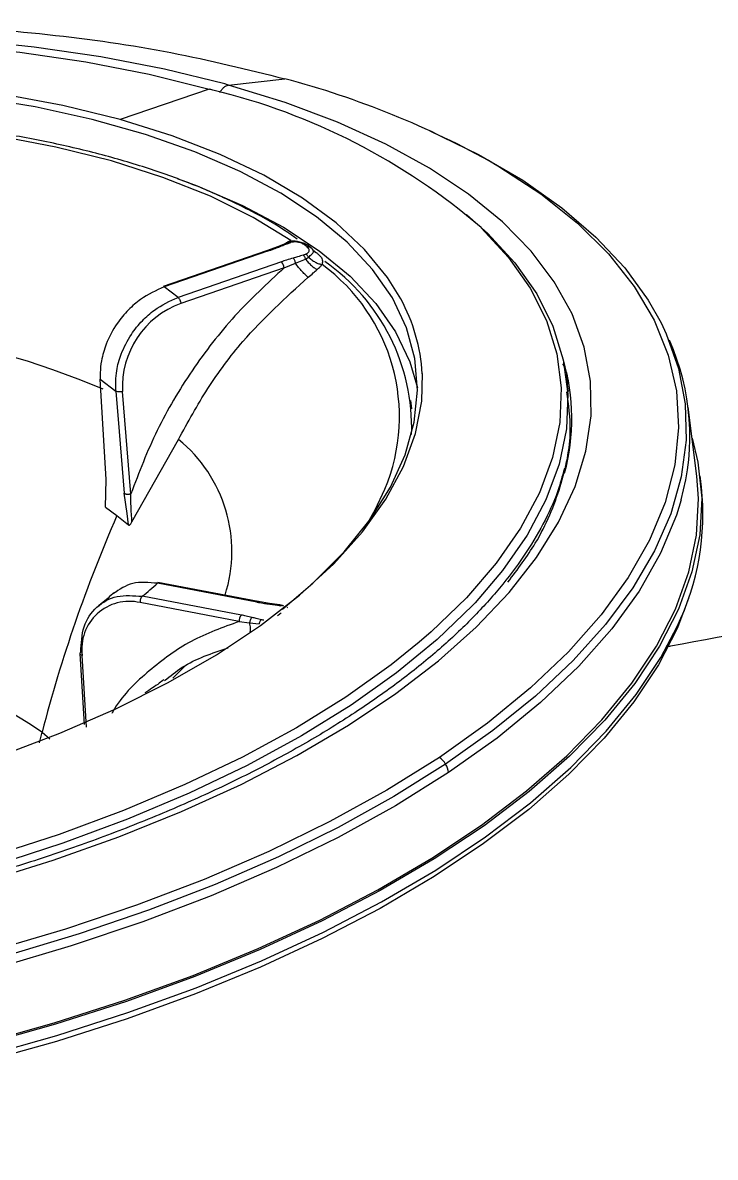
# Model space of a CAD drawing. Extents: x 943 to 1030, y 781 to 934.
# Drawn here: x 1014.477 to 1016.145, y 819.02 to 821.755 of the extents above; entities that cross this region are included whole.
import ezdxf

# ---------------------------------------------------------------- set-up
doc = ezdxf.new("R2010")
doc.units = 0
doc.header["$MEASUREMENT"] = 0
doc.layers.add('1', color=4, linetype='Continuous')

# ---------------------------------------------------------------- blocks, each defined once
blk = doc.blocks.new('AIRA')
at = {"layer": '1', "color": 3, "linetype": 'Continuous', "lineweight": 25}
for p, q in [((71.7948, 18.4389), (71.9304, 18.454)), ((71.748, 18.4291), (71.5341, 18.3558)), ((71.9354, 18.0578), (71.9126, 18.0487)), ((71.9431, 18.0603), (71.9352, 18.0578)), ((71.9461, 18.0594), (71.9453, 18.0638)), ((71.9915, 18.0481), (71.9842, 18.0537)), ((71.8866, 18.039), (71.6373, 17.9529)), ((71.8892, 18.0383), (71.64, 17.9523)), ((71.9129, 18.0488), (71.8862, 18.0388)), ((71.9222, 18.0127), (71.6732, 17.9268)), ((71.929, 17.9983), (71.9559, 18.0095)), ((71.9559, 18.0095), (71.98, 18.0194)), ((71.98, 18.0194), (71.9874, 18.0241)), ((71.929, 17.9983), (71.68, 17.9124)), ((71.6732, 17.9268), (71.64, 17.9523)), ((71.486, 17.7296), (71.5232, 17.701)), ((71.4998, 17.4878), (71.486, 17.7296)), ((72.614, 17.6997), (72.6079, 17.7417)), ((71.5232, 17.701), (71.5312, 17.6037)), ((71.5596, 17.4536), (71.5393, 17.6999)), ((72.2366, 17.6585), (72.2341, 17.6783)), ((72.9233, 17.4958), (72.9026, 17.6623)), ((71.5312, 17.6037), (71.5435, 17.4547)), ((71.5623, 17.3862), (71.6743, 17.5845)), ((71.4985, 17.4211), (71.4998, 17.4878)), ((72.9344, 17.4695), (72.9311, 17.4968)), ((71.5503, 17.4061), (71.5435, 17.4547)), ((71.4985, 17.4211), (71.5261, 17.4011)), ((71.5261, 17.4011), (71.5541, 17.3784)), ((71.5541, 17.3784), (71.5503, 17.4061)), ((71.8631, 17.1924), (71.6241, 17.2377)), ((71.8666, 17.1936), (71.6247, 17.2394)), ((71.8258, 17.1611), (71.5869, 17.2064)), ((71.8208, 17.1457), (71.5819, 17.191)), ((71.8939, 17.1892), (71.8671, 17.1934)), ((71.9183, 17.1859), (71.8935, 17.1893)), ((71.9249, 17.1845), (71.9182, 17.1859)), ((71.9371, 17.1791), (71.9353, 17.1786)), ((71.8208, 17.1457), (71.8457, 17.1427)), ((71.8457, 17.1427), (71.8686, 17.1399)), ((71.437, 17.0682), (71.4467, 16.8973)), ((71.4525, 16.8905), (71.4425, 17.0637)), ((71.691, 17.0396), (71.6607, 17.0092)), ((71.3455, 16.8786), (71.3647, 16.863))]:
    blk.add_line(p, q, dxfattribs=at)
at = {"layer": '1', "color": 3, "linetype": 'Continuous', "lineweight": 25, "flags": 128}
for points in [[(68.5165, 17.961), (68.636, 18.0351), (68.7657, 18.1057), (68.9048, 18.1723), (69.0524, 18.2346), (69.2077, 18.2921), (69.3697, 18.3446), (69.5374, 18.3916), (69.7098, 18.4328), (69.8858, 18.4682), (70.0643, 18.4973), (70.2442, 18.5201), (70.4245, 18.5364), (70.6039, 18.5461), (70.7815, 18.5491), (70.9561, 18.5454), (71.1267, 18.5351), (71.2922, 18.5182), (71.4515, 18.4948), (71.6038, 18.465), (71.748, 18.4291)], [(71.7859, 18.4414), (71.6404, 18.4772), (71.4871, 18.5069), (71.3269, 18.5304), (71.1606, 18.5476), (70.9894, 18.5583), (70.814, 18.5624), (70.6357, 18.5601), (70.4554, 18.5511), (70.2742, 18.5357), (70.0931, 18.5139), (69.9133, 18.4858), (69.7357, 18.4516), (69.5614, 18.4116), (69.3914, 18.3658), (69.2268, 18.3146), (69.0684, 18.2584), (68.9172, 18.1973), (68.7741, 18.1319), (68.64, 18.0624), (68.5155, 17.9893), (68.4015, 17.913), (68.3117, 17.8447)], [(71.5342, 18.3557), (71.396, 18.3897), (71.2494, 18.4171), (71.0955, 18.4377), (70.9354, 18.4514), (70.7705, 18.458), (70.6018, 18.4575), (70.4308, 18.45), (70.2588, 18.4354), (70.0869, 18.4139), (69.9166, 18.3856), (69.7491, 18.3508), (69.5858, 18.3097), (69.4277, 18.2627), (69.2763, 18.21), (69.1326, 18.1522), (68.9976, 18.0896), (68.8725, 18.0226), (68.7582, 17.952)], [(71.9246, 17.1754), (71.998, 17.238), (72.0733, 17.3138), (72.1358, 17.3911), (72.1851, 17.4692), (72.2208, 17.5477), (72.2426, 17.6259), (72.2504, 17.7033), (72.2442, 17.7794), (72.2239, 17.8537), (72.1897, 17.9255), (72.142, 17.9943), (72.0809, 18.0597), (72.007, 18.1212), (71.9207, 18.1784), (71.8228, 18.2308), (71.7139, 18.2781), (71.5947, 18.3199), (71.4662, 18.356), (71.3293, 18.386), (71.1848, 18.4098)], [(71.2078, 16.5191), (71.3725, 16.5703), (71.5309, 16.6265), (71.682, 16.6876), (71.8251, 16.753), (71.9593, 16.8225), (72.0837, 16.8956), (72.1978, 16.9719), (72.3007, 17.051), (72.3919, 17.1323), (72.4709, 17.2155), (72.5371, 17.3), (72.5903, 17.3853), (72.6301, 17.471), (72.6562, 17.5565), (72.6686, 17.6413), (72.6671, 17.725), (72.6517, 17.807), (72.6226, 17.8869), (72.5799, 17.9642), (72.5238, 18.0384), (72.4548, 18.1091), (72.3731, 18.176), (72.2793, 18.2385), (72.1739, 18.2964), (72.0576, 18.3493), (71.931, 18.3969), (71.7948, 18.4389)], [(71.9453, 18.0638), (71.8542, 18.1198), (71.7512, 18.1708), (71.637, 18.2162), (71.5126, 18.2558), (71.3788, 18.2892), (71.2368, 18.3162), (71.0875, 18.3367), (70.9322, 18.3503), (70.7721, 18.3571), (70.6083, 18.357), (70.4421, 18.35)], [(72.2099, 17.9233), (72.178, 17.975), (72.1228, 18.0427), (72.0543, 18.1067), (71.9731, 18.1665), (71.8798, 18.2217), (71.775, 18.2718), (71.6595, 18.3166), (71.5342, 18.3557)], [(72.279, 18.3293), (72.2803, 18.3287), (72.3975, 18.2716), (72.5037, 18.2096), (72.5981, 18.1431), (72.6802, 18.0724), (72.7498, 17.9979), (72.8063, 17.9201), (72.8372, 17.8654)], [(72.4361, 18.2485), (72.4464, 18.2424), (72.5472, 18.1765), (72.6354, 18.1061), (72.7106, 18.0317), (72.7724, 17.9535), (72.8204, 17.8721), (72.8544, 17.7879), (72.8741, 17.7014), (72.8795, 17.6131), (72.8705, 17.5234), (72.8471, 17.4328), (72.8096, 17.342), (72.7581, 17.2513), (72.6929, 17.1613), (72.6143, 17.0724), (72.5228, 16.9853), (72.419, 16.9003), (72.3034, 16.8179)], [(71.6714, 18.2136), (71.7192, 18.1958), (71.8286, 18.1486), (71.927, 18.0963), (72.0137, 18.0392), (72.088, 17.9777), (72.1495, 17.9123), (72.1976, 17.8435), (72.2321, 17.7717), (72.2504, 17.7086)], [(72.3683, 18.127), (72.4188, 18.0821), (72.4849, 18.0105), (72.5376, 17.9354), (72.5766, 17.8573), (72.6016, 17.7767), (72.6124, 17.6941), (72.609, 17.6099), (72.5914, 17.5247), (72.5598, 17.439), (72.5142, 17.3534), (72.455, 17.2683), (72.3888, 17.1909)], [(72.4035, 18.0951), (72.4039, 18.0946), (72.4697, 18.0234), (72.5221, 17.9488), (72.5608, 17.8712), (72.5857, 17.7911), (72.5964, 17.7089), (72.593, 17.6252), (72.5756, 17.5406), (72.5441, 17.4554), (72.4988, 17.3703), (72.44, 17.2858), (72.368, 17.2023), (72.2833, 17.1204), (72.2546, 17.0955)], [(72.8372, 17.8654), (72.8495, 17.8392), (72.8792, 17.7558), (72.8951, 17.6702), (72.8973, 17.583), (72.8856, 17.4946), (72.8603, 17.4055), (72.8213, 17.3162), (72.7689, 17.2271), (72.7033, 17.1387), (72.625, 17.0514), (72.5344, 16.9659), (72.4319, 16.8824), (72.3181, 16.8015)], [(71.2458, 16.8216), (71.3887, 16.876), (71.5237, 16.935), (71.6498, 16.9983), (71.7661, 17.0654), (71.8718, 17.1358), (71.9661, 17.2091), (72.0483, 17.2846), (72.1178, 17.3618), (72.1741, 17.4403), (72.2169, 17.5193), (72.2457, 17.5984), (72.2605, 17.677), (72.2619, 17.7431)], [(72.9119, 17.5876), (72.9259, 17.5297), (72.935, 17.4428), (72.9303, 17.3545), (72.9116, 17.2652), (72.8792, 17.1754), (72.8333, 17.0857), (72.7739, 16.9964), (72.7016, 16.908), (72.6166, 16.8211), (72.5195, 16.736), (72.4106, 16.6533), (72.2907, 16.5734), (72.1603, 16.4967), (72.0202, 16.4236), (71.8711, 16.3545), (71.7138, 16.2898), (71.5491, 16.2298), (71.3779, 16.1749), (71.2011, 16.1252)], [(71.1985, 16.1284), (71.3748, 16.1779), (71.5454, 16.2326), (71.7096, 16.2925), (71.8665, 16.357), (72.0152, 16.4259), (72.1549, 16.4987), (72.2848, 16.5752), (72.4044, 16.6549), (72.5129, 16.7374), (72.6098, 16.8221), (72.6945, 16.9088), (72.7666, 16.9969), (72.8258, 17.0859), (72.8716, 17.1754), (72.9039, 17.2649), (72.9225, 17.354), (72.9272, 17.442), (72.9233, 17.4958)], [(72.1317, 17.3854), (72.1485, 17.4151), (72.1717, 17.4643)], [(72.8852, 17.4385), (72.874, 17.4016), (72.8361, 17.3099), (72.7842, 17.2184), (72.7183, 17.1276), (72.6391, 17.038), (72.5468, 16.95), (72.442, 16.8643), (72.3253, 16.7812)], [(72.3181, 16.8015), (72.1935, 16.7235), (72.0589, 16.649), (71.915, 16.5782), (71.7625, 16.5116), (71.6023, 16.4496), (71.4351, 16.3924), (71.262, 16.3404), (71.0837, 16.2938), (70.9014, 16.2529), (70.7159, 16.2179), (70.5282, 16.1889), (70.3394, 16.1663), (70.1504, 16.15), (69.9622, 16.1402), (69.7759, 16.1369), (69.5925, 16.1401), (69.4129, 16.1498), (69.238, 16.1659), (69.0689, 16.1885), (68.9064, 16.2173), (68.7514, 16.2522), (68.6047, 16.293), (68.4672, 16.3395)], [(72.9032, 17.2008), (72.8768, 17.1306), (72.8309, 17.0411), (72.7718, 16.9521), (72.6997, 16.864), (72.615, 16.7774), (72.5181, 16.6926), (72.4096, 16.6102), (72.2901, 16.5305), (72.1601, 16.454), (72.0204, 16.3812), (71.8718, 16.3123), (71.715, 16.2478), (71.5508, 16.188), (71.3801, 16.1332), (71.2039, 16.0837)], [(72.3888, 17.1909), (72.3826, 17.1844), (72.2974, 17.102), (72.1999, 17.0218), (72.0907, 16.9441), (71.9705, 16.8696), (71.84, 16.7985), (71.7001, 16.7315), (71.5515, 16.6689), (71.3953, 16.611), (71.2323, 16.5582)], [(71.2045, 16.098), (71.3813, 16.1477), (71.5524, 16.2026), (71.7171, 16.2626), (71.8745, 16.3273), (72.0236, 16.3964), (72.1637, 16.4695), (72.2941, 16.5462), (72.414, 16.6261), (72.5228, 16.7088), (72.62, 16.7939), (72.705, 16.8808), (72.7773, 16.9692), (72.8366, 17.0585), (72.876, 17.1335)], [(72.2546, 17.0955), (72.1864, 17.0407), (72.0778, 16.9635), (71.9584, 16.8894), (71.8287, 16.8188), (71.6896, 16.7522), (71.5419, 16.6899), (71.3866, 16.6324), (71.2246, 16.58), (71.057, 16.533), (70.8846, 16.4917), (70.7086, 16.4563), (70.5301, 16.4272), (70.3502, 16.4044), (70.1699, 16.3881), (69.9905, 16.3785), (69.8129, 16.3754), (69.6383, 16.3791), (69.4677, 16.3894), (69.3022, 16.4063), (69.1429, 16.4297), (68.9906, 16.4595), (68.9804, 16.4617)], [(71.3393, 16.853), (71.3408, 16.8597), (71.3455, 16.8786)], [(72.3033, 16.818), (72.1765, 16.7387), (72.0393, 16.663), (71.8924, 16.5913), (71.7366, 16.5239), (71.5728, 16.4613), (71.4019, 16.4038), (71.225, 16.3518), (71.0429, 16.3054), (70.8567, 16.265), (70.6674, 16.2308), (70.4761, 16.2029), (70.2839, 16.1817), (70.0918, 16.167), (69.901, 16.1592), (69.7124, 16.1581), (69.5271, 16.1638), (69.3462, 16.1763), (69.1707, 16.1954), (69.0016, 16.2212), (68.8397, 16.2533), (68.6861, 16.2918)], [(72.3253, 16.7812), (72.1974, 16.7012), (72.0589, 16.6248), (71.9106, 16.5525), (71.7534, 16.4845), (71.5882, 16.4213), (71.4158, 16.3633), (71.2372, 16.3108), (71.0535, 16.264), (70.8656, 16.2232), (70.6746, 16.1887), (70.4816, 16.1606), (70.2876, 16.1391), (70.0938, 16.1244), (69.9012, 16.1164), (69.7109, 16.1153), (69.524, 16.1211), (69.3415, 16.1337), (69.1644, 16.153), (68.9937, 16.179), (68.8304, 16.2115), (68.6754, 16.2503)]]:
    blk.add_lwpolyline(points, dxfattribs=at)
at = {"layer": '1', "color": 3, "linetype": 'Continuous', "lineweight": 25}
for centre, radius, start, end in [((71.0741, 15.8479), 2.6894, 74.4565, 74.6536), ((71.3821, 16.3799), 2.1453, 60.5737, 75.1909), ((71.0551, 15.9379), 2.5858, 74.2481, 74.4561), ((71.3957, 16.9261), 1.5434, 49.2346, 76.4602), ((71.8872, 18.0363), 0.00275, 44.9818, 102.8843), ((71.4692, 17.3458), 0.8735, 52.1302, 52.7314), ((71.9049, 17.9957), 0.0243, 6.1291, 44.4119), ((71.7526, 17.6393), 0.4541, 337.3398, 53.8879), ((71.747, 17.6119), 0.4893, 358.209, 55.1477), ((71.8308, 17.7163), 0.4319, 3.549, 28.6305), ((71.7535, 17.7108), 0.2145, 110.0272, 182.9149), ((70.6652, 15.7409), 2.1318, 67.1529, 95.0082), ((72.3415, 17.5924), 0.5651, 344.204, 24.1439), ((72.1205, 17.6345), 0.5017, 344.7994, 16.4629), ((71.4543, 17.3141), 0.3486, 342.408, 50.8592), ((72.3177, 17.4037), 0.6202, 334.1759, 6.0981), ((74.7654, 15.989), 3.5337, 156.4454, 165.4194), ((70.8998, 18.0613), 1.0968, 308.7884, 311.33), ((71.5556, 17.0799), 0.1142, 76.6718, 188.1194), ((71.866, 17.1897), 0.00393, 72.4984, 136.2262), ((71.8398, 17.1481), 0.0191, 137.1644, 187.2399), ((70.8745, 16.2117), 0.8164, 54.7666, 76.3864), ((72.2691, 16.7726), 0.0569, 30.5641, 52.9661), ((72.2729, 16.7739), 0.0529, 7.896, 31.4018)]:
    blk.add_arc(centre, radius, start, end, dxfattribs=at)
for points in [[(68.3132, 17.9278), (68.3872, 17.9741), (68.5354, 18.0666), (68.7971, 18.1909), (69.0822, 18.302), (69.389, 18.3969), (69.7113, 18.4744), (70.0438, 18.533), (70.3809, 18.5718), (70.7167, 18.59), (71.0456, 18.5876), (71.3615, 18.5639), (71.6612, 18.5212), (71.8407, 18.4764), (71.9304, 18.454)], [(71.6732, 17.9268), (71.674, 17.9261), (71.6754, 17.9247), (71.6775, 17.9209), (71.6793, 17.9166), (71.6798, 17.9138), (71.68, 17.9124)], [(71.5393, 17.6999), (71.5378, 17.6996), (71.5349, 17.6989), (71.5301, 17.6989), (71.5258, 17.6995), (71.5241, 17.7005), (71.5232, 17.701)], [(71.5435, 17.4547), (71.5439, 17.4545), (71.5447, 17.4539), (71.5463, 17.4533), (71.5483, 17.4529), (71.5504, 17.4526), (71.5527, 17.4526), (71.5551, 17.4527), (71.5575, 17.4531), (71.5589, 17.4535), (71.5596, 17.4536)], [(71.5869, 17.2064), (71.5861, 17.2055), (71.5845, 17.2039), (71.5828, 17.1999), (71.5818, 17.1953), (71.5819, 17.1924), (71.5819, 17.191)]]:
    blk.add_open_spline(points, degree=3, dxfattribs=at)
for points, knots in [([(71.774, 18.4207), (71.7752, 18.4228), (71.7779, 18.4274), (71.783, 18.4329), (71.7888, 18.4372), (71.7928, 18.4383), (71.7948, 18.4389)], [0, 0, 0, 0, 0.211862, 0.474575, 0.737287, 1, 1, 1, 1]), ([(71.96, 18.0675), (71.9527, 18.0728), (71.9198, 18.0968), (71.8507, 18.1352), (71.7532, 18.1822), (71.6457, 18.224), (71.5298, 18.2608), (71.4061, 18.2923), (71.2754, 18.3183), (71.1385, 18.3388), (70.9963, 18.3534), (70.8497, 18.3624), (70.6996, 18.3653), (70.5596, 18.3632), (70.4694, 18.3574), (70.4306, 18.355)], [0, 0, 0, 0, 0.023916, 0.107017, 0.190183, 0.273346, 0.35648, 0.439574, 0.522629, 0.605648, 0.688636, 0.771598, 0.854539, 0.937464, 1, 1, 1, 1]), ([(71.9161, 18.0484), (71.9202, 18.05), (71.9276, 18.053), (71.935, 18.0559), (71.9383, 18.0572)], [0, 0, 0, 0, 0.559999, 1, 1, 1, 1]), ([(71.9453, 18.0638), (71.9421, 18.0624), (71.9364, 18.0598), (71.9311, 18.0564), (71.9287, 18.0549)], [0, 0, 0, 0, 0.560401, 1, 1, 1, 1]), ([(71.9383, 18.0572), (71.9378, 18.0575), (71.9366, 18.0581), (71.9352, 18.0579), (71.934, 18.057), (71.9336, 18.0557), (71.9334, 18.0552)], [0, 0, 0, 0, 0.2453313, 0.4999999, 0.7546686, 1, 1, 1, 1]), ([(71.9383, 18.0572), (71.9394, 18.0576), (71.9415, 18.0584), (71.9437, 18.059), (71.9446, 18.0592)], [0, 0, 0, 0, 0.559773, 1, 1, 1, 1]), ([(71.9816, 18.0545), (71.9811, 18.0548), (71.9782, 18.0567), (71.9697, 18.0597), (71.9563, 18.0621), (71.947, 18.06), (71.9422, 18.0588)], [0, 0, 0, 0, 0.057902, 0.356188, 0.671161, 1, 1, 1, 1]), ([(71.9446, 18.0592), (71.9443, 18.0596), (71.9438, 18.0603), (71.9433, 18.0602), (71.9431, 18.0602)], [0, 0, 0, 0, 0.54167, 1, 1, 1, 1]), ([(71.9768, 18.0541), (71.9745, 18.0556), (71.97, 18.0584), (71.9608, 18.0605), (71.952, 18.0606), (71.947, 18.0597), (71.9446, 18.0592)], [0, 0, 0, 0, 0.333507, 0.622395, 0.821331, 1, 1, 1, 1]), ([(71.9453, 18.0638), (71.9524, 18.0635), (71.96, 18.0632), (71.9659, 18.0601), (71.9664, 18.0598)], [0, 0, 0, 0, 0.91964, 1, 1, 1, 1]), ([(71.9768, 18.0541), (71.9778, 18.0543), (71.9799, 18.0549), (71.9829, 18.0544), (71.9855, 18.0532), (71.9866, 18.0516), (71.9872, 18.0509)], [0, 0, 0, 0, 0.244431, 0.5, 0.75557, 1, 1, 1, 1]), ([(71.9841, 18.0485), (71.9827, 18.0496), (71.9803, 18.0514), (71.9779, 18.0533), (71.9768, 18.0541)], [0, 0, 0, 0, 0.56, 1, 1, 1, 1]), ([(71.8892, 18.0383), (71.8943, 18.0401), (71.9035, 18.0433), (71.9122, 18.0468), (71.9161, 18.0484)], [0, 0, 0, 0, 0.559967, 1, 1, 1, 1]), ([(71.9752, 18.029), (71.9706, 18.0276), (71.9624, 18.0252), (71.9542, 18.0227), (71.9506, 18.0217)], [0, 0, 0, 0, 0.559999, 1, 1, 1, 1]), ([(71.9811, 18.0312), (71.9801, 18.0307), (71.9782, 18.0299), (71.9761, 18.0293), (71.9752, 18.029)], [0, 0, 0, 0, 0.559778, 1, 1, 1, 1]), ([(71.9752, 18.029), (71.9756, 18.0285), (71.9765, 18.0275), (71.9778, 18.0252), (71.9791, 18.0225), (71.9797, 18.0204), (71.98, 18.0194)], [0, 0, 0, 0, 0.245349, 0.5, 0.754651, 1, 1, 1, 1]), ([(71.9811, 18.0312), (71.9826, 18.032), (71.9856, 18.0336), (71.9884, 18.0367), (71.9897, 18.0404), (71.9884, 18.0446), (71.9856, 18.0472), (71.9841, 18.0485)], [0, 0, 0, 0, 0.14944, 0.31246, 0.494168, 0.732247, 1, 1, 1, 1]), ([(71.9811, 18.0312), (71.9817, 18.0309), (71.9828, 18.0302), (71.9845, 18.0285), (71.9861, 18.0265), (71.987, 18.0249), (71.9874, 18.0241)], [0, 0, 0, 0, 0.246536, 0.5, 0.753464, 1, 1, 1, 1]), ([(71.9841, 18.0485), (71.9851, 18.0488), (71.9872, 18.0493), (71.9902, 18.0489), (71.9928, 18.0476), (71.9939, 18.0461), (71.9945, 18.0453)], [0, 0, 0, 0, 0.244427, 0.5, 0.755573, 1, 1, 1, 1]), ([(71.9874, 18.0241), (71.9905, 18.0265), (71.9965, 18.0313), (72.0004, 18.0364), (71.9997, 18.0409), (71.9962, 18.0439), (71.9945, 18.0453)], [0, 0, 0, 0, 0.2703, 0.528504, 0.772271, 1, 1, 1, 1]), ([(71.9988, 18.0411), (71.9978, 18.0424), (71.9959, 18.0449), (71.993, 18.0471), (71.9915, 18.0481)], [0, 0, 0, 0, 0.5034976, 1, 1, 1, 1]), ([(71.9997, 18.0395), (71.9999, 18.0394), (72.0004, 18.0392), (71.9989, 18.0404), (71.9979, 18.0411)], [0, 0, 0, 0, 0.309324, 1, 1, 1, 1]), ([(71.9993, 18.0397), (71.9995, 18.0394), (72.0011, 18.0375), (72.0034, 18.0363), (72.0055, 18.0353)], [0, 0, 0, 0, 0.1291437, 1, 1, 1, 1]), ([(72.0151, 18.0271), (72.0138, 18.0284), (72.011, 18.031), (72.0074, 18.0339), (72.0055, 18.0353)], [0, 0, 0, 0, 0.482937, 1, 1, 1, 1]), ([(72.0151, 18.0271), (72.0176, 18.0244), (72.0221, 18.0194), (72.0208, 18.0103), (72.0203, 18.0061)], [0, 0, 0, 0, 0.54802, 1, 1, 1, 1]), ([(71.9506, 18.0217), (71.9452, 18.0201), (71.9356, 18.0172), (71.9263, 18.0141), (71.9222, 18.0127)], [0, 0, 0, 0, 0.559967, 1, 1, 1, 1]), ([(71.9506, 18.0217), (71.9511, 18.0211), (71.9521, 18.0199), (71.9537, 18.0168), (71.955, 18.0132), (71.9556, 18.0107), (71.9559, 18.0095)], [0, 0, 0, 0, 0.2430984, 0.4999999, 0.7569015, 1, 1, 1, 1]), ([(71.9869, 17.9756), (71.9849, 17.9772), (71.9806, 17.9806), (71.9724, 17.989), (71.9636, 17.999), (71.9585, 18.006), (71.9559, 18.0095)], [0, 0, 0, 0, 0.233407, 0.486538, 0.746962, 1, 1, 1, 1]), ([(71.98, 18.0194), (71.9823, 18.0167), (71.987, 18.0111), (71.9946, 18.0038), (72.002, 17.9977), (72.0061, 17.9953), (72.0081, 17.9941)], [0, 0, 0, 0, 0.249818, 0.506113, 0.759177, 1, 1, 1, 1]), ([(71.9874, 18.0241), (71.99, 18.0218), (71.9952, 18.0171), (72.0039, 18.0117), (72.0126, 18.0077), (72.0178, 18.0067), (72.0203, 18.0061)], [0, 0, 0, 0, 0.249582, 0.505298, 0.758227, 1, 1, 1, 1]), ([(72.0085, 17.9939), (72.0109, 17.9961), (72.0152, 18.0001), (72.0187, 18.0043), (72.0203, 18.0061)], [0, 0, 0, 0, 0.55872, 1, 1, 1, 1]), ([(71.929, 17.9983), (71.8883, 17.9607), (71.807, 17.8856), (71.7047, 17.752), (71.6186, 17.6078), (71.5793, 17.505), (71.5596, 17.4536)], [0, 0, 0, 0, 0.249991, 0.5, 0.750009, 1, 1, 1, 1]), ([(71.6743, 17.5845), (71.6969, 17.6258), (71.7421, 17.7086), (71.8434, 17.8449), (71.9325, 17.9261), (71.9869, 17.9756)], [0, 0, 0, 0, 0.280162, 0.56032, 1, 1, 1, 1]), ([(71.9869, 17.9756), (71.991, 17.979), (71.9984, 17.985), (72.0054, 17.9912), (72.0085, 17.9939)], [0, 0, 0, 0, 0.5593265, 1, 1, 1, 1]), ([(72.0081, 17.9941), (72.0082, 17.994), (72.0083, 17.994), (72.0084, 17.9939), (72.0085, 17.9939)], [0, 0, 0, 0, 0.560667, 1, 1, 1, 1]), ([(71.64, 17.9523), (71.6205, 17.9435), (71.5896, 17.9297), (71.5523, 17.8967), (71.5226, 17.861), (71.5, 17.8186), (71.4886, 17.7779), (71.4854, 17.7494), (71.4859, 17.7349), (71.486, 17.7296)], [0, 0, 0, 0, 0.2254261, 0.3565666, 0.4997017, 0.6901837, 0.8371605, 0.9404703, 1, 1, 1, 1]), ([(71.5232, 17.701), (71.5231, 17.7173), (71.5229, 17.7469), (71.5363, 17.7939), (71.5574, 17.8354), (71.5859, 17.8707), (71.6227, 17.9041), (71.6537, 17.918), (71.6732, 17.9268)], [0, 0, 0, 0, 0.1766643, 0.3201533, 0.5001484, 0.642587, 0.7735217, 1, 1, 1, 1]), ([(72.6, 17.7668), (72.6044, 17.7574), (72.6117, 17.7418), (72.6122, 17.7253), (72.6125, 17.7189)], [0, 0, 0, 0, 0.609954, 1, 1, 1, 1]), ([(72.4682, 17.2404), (72.4916, 17.2716), (72.5486, 17.3479), (72.5983, 17.4709), (72.6248, 17.5936), (72.6145, 17.6684), (72.6102, 17.6992)], [0, 0, 0, 0, 0.204236, 0.498713, 0.79319, 1, 1, 1, 1]), ([(72.6041, 17.5143), (72.5991, 17.4956), (72.5873, 17.4514), (72.5545, 17.3807), (72.508, 17.3031), (72.4496, 17.2258), (72.3801, 17.1495), (72.2996, 17.0743), (72.2084, 17.0008), (72.1071, 16.9294), (71.9962, 16.8603), (71.8762, 16.7941), (71.7477, 16.7312), (71.6114, 16.6718), (71.4681, 16.6163), (71.3185, 16.5651), (71.1635, 16.5185), (71.0038, 16.4766), (70.8403, 16.4398), (70.6739, 16.4082), (70.5056, 16.382), (70.3361, 16.3614), (70.1665, 16.3464), (69.9975, 16.3372), (69.8303, 16.3338), (69.6655, 16.3362), (69.5042, 16.3443), (69.3472, 16.3582), (69.1954, 16.3778), (69.0496, 16.4029), (68.927, 16.4294), (68.855, 16.4487), (68.827, 16.4562)], [0, 0, 0, 0, 0.025173, 0.059688, 0.093922, 0.12797, 0.161914, 0.195815, 0.229707, 0.263606, 0.297525, 0.331468, 0.365436, 0.399429, 0.433443, 0.467475, 0.501523, 0.535584, 0.569654, 0.603732, 0.637814, 0.671899, 0.705984, 0.740066, 0.774144, 0.808214, 0.842274, 0.876321, 0.910352, 0.944365, 0.978356, 1, 1, 1, 1]), ([(71.5623, 17.3862), (71.5614, 17.399), (71.5601, 17.4175), (71.5597, 17.4379), (71.5596, 17.4467), (71.5596, 17.4506), (71.5596, 17.4523), (71.5596, 17.453), (71.5596, 17.4534), (71.5596, 17.4536), (71.5596, 17.4536)], [0, 0, 0, 0, 0.560572, 0.806867, 0.915075, 0.962645, 0.983566, 0.992769, 0.996819, 1, 1, 1, 1]), ([(74.6468, 17.4742), (74.3501, 17.4042), (73.7568, 17.2643), (73.1565, 17.14), (72.8535, 17.0847), (72.8504, 17.0841)], [0, 0, 0, 0, 0.497414, 0.994827, 1, 1, 1, 1]), ([(71.5541, 17.3784), (71.5544, 17.3783), (71.555, 17.3779), (71.556, 17.378), (71.557, 17.3786), (71.5585, 17.38), (71.5603, 17.3825), (71.5616, 17.3849), (71.5623, 17.3862)], [0, 0, 0, 0, 0.114353, 0.228246, 0.335249, 0.452853, 0.701263, 1, 1, 1, 1]), ([(71.6241, 17.2377), (71.6032, 17.2395), (71.5618, 17.2432), (71.5322, 17.2229), (71.5176, 17.2129)], [0, 0, 0, 0, 0.506585, 1, 1, 1, 1]), ([(71.4389, 17.0713), (71.44, 17.0927), (71.4421, 17.1356), (71.4749, 17.1831), (71.5245, 17.211), (71.5661, 17.2079), (71.5869, 17.2064)], [0, 0, 0, 0, 0.249605, 0.500026, 0.750014, 1, 1, 1, 1]), ([(71.5198, 17.2154), (71.5097, 17.2066), (71.497, 17.1955), (71.4831, 17.1844), (71.4802, 17.1821)], [0, 0, 0, 0, 0.793271, 1, 1, 1, 1]), ([(71.8631, 17.1924), (71.8682, 17.1915), (71.8771, 17.1899), (71.8865, 17.1886), (71.8906, 17.188)], [0, 0, 0, 0, 0.559967, 1, 1, 1, 1]), ([(71.8906, 17.188), (71.8952, 17.1874), (71.9035, 17.1863), (71.9117, 17.1852), (71.9153, 17.1846)], [0, 0, 0, 0, 0.559999, 1, 1, 1, 1]), ([(71.9153, 17.1846), (71.9158, 17.185), (71.9168, 17.1859), (71.9183, 17.186), (71.9197, 17.1855), (71.9204, 17.1844), (71.9208, 17.1839)], [0, 0, 0, 0, 0.245425, 0.5, 0.754575, 1, 1, 1, 1]), ([(71.9153, 17.1846), (71.9164, 17.1845), (71.9183, 17.1842), (71.92, 17.1837), (71.9207, 17.1835)], [0, 0, 0, 0, 0.559805, 1, 1, 1, 1]), ([(71.9207, 17.1835), (71.9214, 17.1838), (71.9227, 17.1845), (71.9251, 17.1847), (71.9266, 17.1837), (71.9274, 17.1831)], [0, 0, 0, 0, 0.27723, 0.562127, 1, 1, 1, 1]), ([(71.8516, 17.1554), (71.8469, 17.1565), (71.8385, 17.1586), (71.8297, 17.1603), (71.8258, 17.1611)], [0, 0, 0, 0, 0.559967, 1, 1, 1, 1]), ([(71.8516, 17.1554), (71.8508, 17.1547), (71.8493, 17.1534), (71.8474, 17.1502), (71.8461, 17.1465), (71.8458, 17.144), (71.8457, 17.1427)], [0, 0, 0, 0, 0.243098, 0.5, 0.756901, 1, 1, 1, 1]), ([(71.874, 17.1498), (71.8698, 17.1509), (71.8623, 17.1527), (71.8549, 17.1546), (71.8516, 17.1554)], [0, 0, 0, 0, 0.559999, 1, 1, 1, 1]), ([(71.9133, 17.1596), (71.9148, 17.1608), (71.9175, 17.1631), (71.9202, 17.1654), (71.9214, 17.1664)], [0, 0, 0, 0, 0.5599998, 1, 1, 1, 1]), ([(71.8208, 17.1457), (71.7812, 17.1314), (71.7018, 17.1026), (71.6026, 17.0287), (71.5392, 16.9684), (71.5159, 16.9278), (71.5138, 16.924)], [0, 0, 0, 0, 0.322285, 0.644593, 0.966901, 1, 1, 1, 1]), ([(71.8472, 17.1209), (71.8476, 17.1239), (71.8484, 17.1309), (71.8467, 17.1384), (71.8457, 17.1427)], [0, 0, 0, 0, 0.42448, 1, 1, 1, 1]), ([(71.874, 17.1498), (71.8734, 17.1493), (71.8722, 17.1483), (71.8706, 17.1459), (71.8693, 17.143), (71.8688, 17.141), (71.8686, 17.1399)], [0, 0, 0, 0, 0.245439, 0.5, 0.754561, 1, 1, 1, 1]), ([(71.8796, 17.1489), (71.8785, 17.149), (71.8765, 17.1493), (71.8748, 17.1497), (71.874, 17.1498)], [0, 0, 0, 0, 0.559809, 1, 1, 1, 1]), ([(71.4372, 17.068), (71.4371, 17.0684), (71.4369, 17.0695), (71.4382, 17.0706), (71.4389, 17.0713)], [0, 0, 0, 0, 0.347125, 1, 1, 1, 1]), ([(71.6407, 17.003), (71.6545, 17.0143), (71.699, 17.0505), (71.7552, 17.0691), (71.7939, 17.0819)], [0, 0, 0, 0, 0.311957, 1, 1, 1, 1]), ([(71.4425, 17.0637), (71.4413, 17.0641), (71.4389, 17.065), (71.4371, 17.0666), (71.4372, 17.0677), (71.4372, 17.068)], [0, 0, 0, 0, 0.405135, 0.81027, 1, 1, 1, 1]), ([(71.6391, 17.0051), (71.6355, 17.0024), (71.6227, 16.9926), (71.6058, 16.9813), (71.5936, 16.9732)], [0, 0, 0, 0, 0.278155, 1, 1, 1, 1]), ([(74.4991, 16.7756), (74.4847, 16.7296), (74.4556, 16.6367), (74.3764, 16.4978), (74.273, 16.3598), (74.131, 16.21), (73.9425, 16.0496), (73.7002, 15.8825), (73.425, 15.7245), (73.1199, 15.5771), (72.7888, 15.4422), (72.4341, 15.321), (72.0606, 15.2165), (71.6713, 15.1281), (71.4047, 15.0865), (71.2708, 15.0656)], [0, 0, 0, 0, 0.061992, 0.125067, 0.187296, 0.250363, 0.333386, 0.416955, 0.500676, 0.583796, 0.667317, 0.750525, 0.833711, 0.916423, 1, 1, 1, 1]), ([(71.346, 13.7828), (71.4241, 13.7921), (71.5821, 13.8108), (71.8204, 13.847), (72.0627, 13.8903), (72.3291, 13.9458), (72.6162, 14.0156), (72.9188, 14.1017), (73.2605, 14.2137), (73.6329, 14.3572), (74.0232, 14.5367), (74.3823, 14.7319), (74.7074, 14.9404), (74.9961, 15.1595), (75.2474, 15.3866), (75.4547, 15.6186), (75.6093, 15.8371), (75.7188, 16.0405), (75.7909, 16.2265), (75.8295, 16.4097), (75.8663, 16.594), (75.8895, 16.7188), (75.901, 16.7809)], [0, 0, 0, 0, 0.030187, 0.061051, 0.092712, 0.125311, 0.166989, 0.209069, 0.251303, 0.314003, 0.377067, 0.439933, 0.502293, 0.564974, 0.62752, 0.6894, 0.751287, 0.801447, 0.851125, 0.900055, 0.950295, 1, 1, 1, 1]), ([(71.3082, 14.7963), (71.3936, 14.808), (71.5633, 14.8311), (71.8123, 14.8749), (71.9973, 14.9128), (72.1217, 14.9408), (72.1902, 14.9568), (72.2595, 14.9737), (72.3294, 14.9913), (72.3999, 15.0099), (72.4709, 15.0293), (72.5424, 15.0495), (72.6195, 15.0722), (72.711, 15.1002), (72.825, 15.1369), (72.9639, 15.1846), (73.1207, 15.2426), (73.257, 15.2973), (73.3642, 15.3432), (73.4389, 15.3764), (73.5065, 15.4077), (73.5672, 15.4367), (73.6214, 15.4634), (73.6692, 15.4876), (73.7574, 15.5335), (73.8793, 15.6009), (74.0255, 15.6902), (74.1607, 15.7807), (74.2861, 15.8736), (74.4025, 15.97), (74.5253, 16.084), (74.6471, 16.2169), (74.7575, 16.3704), (74.8423, 16.5261), (74.873, 16.6306), (74.8886, 16.6839)], [0, 0, 0, 0, 0.047769, 0.094944, 0.140669, 0.153783, 0.167117, 0.180671, 0.194447, 0.208444, 0.222663, 0.237102, 0.251763, 0.269781, 0.293592, 0.323202, 0.358623, 0.396573, 0.415674, 0.433384, 0.449703, 0.464628, 0.478159, 0.490295, 0.501035, 0.546298, 0.587838, 0.625647, 0.669108, 0.710514, 0.749857, 0.813172, 0.87473, 0.936078, 1, 1, 1, 1]), ([(71.3082, 14.1807), (71.3082, 14.1807), (71.3082, 14.1807), (71.3083, 14.1807), (71.3084, 14.1807), (71.309, 14.1808), (71.3109, 14.181), (71.3186, 14.182), (71.3493, 14.1857), (71.4172, 14.1945), (71.5331, 14.2108), (71.6751, 14.2336), (71.8361, 14.2627), (72.0089, 14.298), (72.1519, 14.3311), (72.2586, 14.3578), (72.3225, 14.3744), (72.3883, 14.3922), (72.456, 14.4112), (72.5254, 14.4315), (72.5963, 14.453), (72.6686, 14.4758), (72.8299, 14.5287), (73.0739, 14.6175), (73.3873, 14.751), (73.6819, 14.8965), (73.8761, 15.0069), (73.9847, 15.0736), (74.0168, 15.0937), (74.0486, 15.1139), (74.08, 15.1343), (74.1111, 15.1547), (74.1418, 15.1753), (74.1722, 15.196), (74.1935, 15.2108), (74.2151, 15.2259), (74.2442, 15.2465), (74.291, 15.2805), (74.3411, 15.3182), (74.3847, 15.352), (74.4143, 15.3755), (74.4404, 15.3966), (74.4725, 15.4229), (74.5145, 15.4584), (74.5638, 15.5016), (74.6167, 15.5497), (74.676, 15.6063), (74.7405, 15.6715), (74.8255, 15.7632), (74.9182, 15.8741), (75.0069, 15.9968), (75.0741, 16.1053), (75.1237, 16.1993), (75.1611, 16.283), (75.1873, 16.3537), (75.2041, 16.409), (75.2124, 16.4411), (75.2158, 16.4555), (75.2167, 16.4592), (75.2169, 16.4601), (75.2169, 16.4603), (75.217, 16.4604), (75.217, 16.4604), (75.217, 16.4604), (75.217, 16.4604), (75.217, 16.4604)], [0, 0, 0, 0, 0.000001, 0.000006, 0.00002, 0.000073, 0.00027, 0.000998, 0.003935, 0.015611, 0.034979, 0.061985, 0.087124, 0.116555, 0.150373, 0.161202, 0.172432, 0.184067, 0.196111, 0.208569, 0.221406, 0.234598, 0.248148, 0.310551, 0.3732, 0.436412, 0.499354, 0.507203, 0.515049, 0.522895, 0.53074, 0.538584, 0.54643, 0.554277, 0.562127, 0.563214, 0.571343, 0.585279, 0.601176, 0.613059, 0.622429, 0.626859, 0.636019, 0.650984, 0.665186, 0.682285, 0.70226, 0.725093, 0.750779, 0.798067, 0.84039, 0.877861, 0.91042, 0.937874, 0.965059, 0.984443, 0.99608, 0.999, 0.999737, 0.99993, 0.999981, 0.999994, 0.999998, 0.999999, 1, 1, 1, 1])]:
    blk.add_open_spline(points, degree=3, knots=knots, dxfattribs=at)

msp = doc.modelspace()

# ---------------------------------------------------------------- block references
at = {"layer": '1'}
msp.add_blockref('AIRA', (943.1775, 803.1658), dxfattribs=at)

doc.saveas('drawing.dxf')
